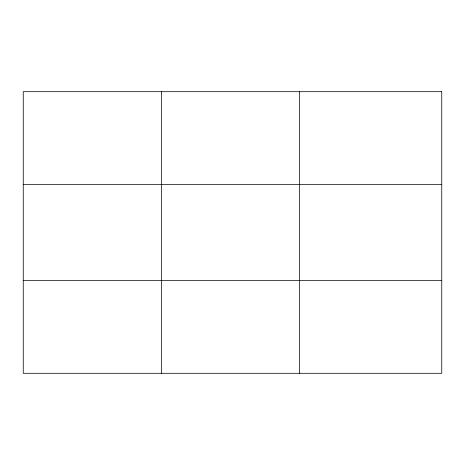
<?xml version="1.0" encoding="UTF-8"?>
<svg xmlns="http://www.w3.org/2000/svg" width="465" height="465" viewBox="0 0 465 465"><rect width="100%" height="100%" fill="white"/><g stroke="black" fill="none" stroke-linecap="round" stroke-linejoin="round"><path stroke-width="0.7" d="M161.355 373.302L161.355 91.698M299.46 373.302L299.46 91.698M23.25 184.628L441.75 184.628M23.25 280.372L441.75 280.372M441.75 91.698L441.75 373.302L23.25 373.302L23.25 91.698L441.75 91.698"/></g></svg>
